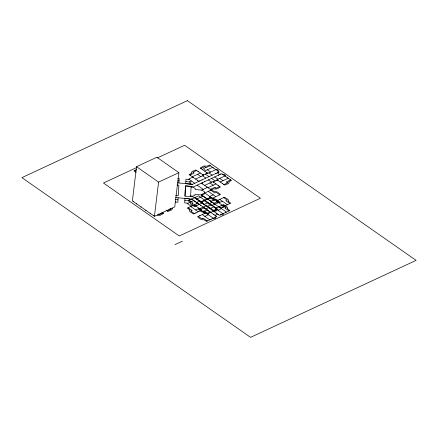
<?xml version="1.0" encoding="UTF-8"?>
<svg xmlns="http://www.w3.org/2000/svg" width="438" height="438" viewBox="0 0 438 438"><rect width="100%" height="100%" fill="white"/><g stroke="black" fill="none" stroke-linecap="round" stroke-linejoin="round"><path stroke-width="0.66" d="M222.953 213.733L215.376 208.439L223.555 204.645L227.223 206.889L227.793 208.439L227.245 208.696L229.857 210.519L219.449 215.365L193.196 196.892L184.978 196.169L185.466 185.871L193.744 186.774L221.688 173.651L231.472 180.489L228.691 181.781L229.211 182.142L228.477 183.56L224.612 185.066L216.925 179.7L224.984 175.956M184.978 196.169L185.477 185.876L191.116 186.424L190.596 196.728M175.222 201.962L177.883 202.225L178.118 197.762M189.293 179.492L185.969 179.164L185.734 183.659L192.506 184.327L219.203 171.915L209.419 165.082L206.637 166.374L206.123 166.013L203.533 166.139L200.171 167.995L207.847 173.366L215.912 169.615M178.912 182.985L179.158 178.49L177.828 178.365M184.831 200.473L188.367 200.818L190.092 200.018L189.167 199.372L189.194 198.852L184.946 198.43L184.699 202.898L188.022 203.227M189.982 184.08L190.015 183.527L190.995 183.073L189.375 181.94L185.838 181.589M136.525 166.697L132.386 200.905L154.439 216.306L174.762 206.856L178.901 172.654L156.848 157.247L136.525 166.697L158.578 182.104L178.901 172.654M154.439 216.306L158.578 182.104M204.595 171.083L212.605 167.305M207.962 187.716L215.972 183.938L220.396 187.026L217.034 188.882L214.445 189.008L213.93 188.647L211.149 189.939L201.365 183.106M212.326 198.277L220.495 194.472L217.368 191.975L214.817 191.346L214.27 191.598L211.653 189.774L201.245 194.614L220.341 207.957L230.755 203.117L228.143 201.288L228.691 201.037L228.121 199.487L224.453 197.237L216.273 201.037L223.851 206.325M213.295 218.223L204.672 212.2L204.124 212.457L201.573 211.828L198.447 209.331L206.616 205.526L214.193 210.815M204.749 192.983L213.372 199.005L213.925 198.748L216.471 199.378L219.597 201.88L211.428 205.685L203.851 200.39M175.687 197.522L191.767 199.104L216.805 216.591L206.391 221.436L203.774 219.608L203.227 219.865L200.675 219.235L197.554 216.739L205.718 212.934M136.289 167.743L103.461 183.007L179.284 235.972L260.429 198.239L184.606 145.279L157.351 157.948M136.661 169.632L134.001 170.869L136.092 172.331M135.074 170.809L135.43 170.645M196.662 170.448L192.884 172.205L194.193 173.119L189.911 175.107M200.878 168.488L204.655 166.73L205.964 167.644L210.24 165.657M193.361 172.742L193.716 172.577M205.132 167.272L205.488 167.102M204.382 168.28L203.473 168.707L204.42 169.364L205.017 169.09M197.943 171.554L198.299 171.384M202.164 169.594L202.515 169.424M192.282 176.76L200.38 173.043L203.643 175.32L195.583 179.065M192.813 177.138L188.674 179.06L194.735 183.292M136.388 203.905L136.744 203.741M193.098 177.538L193.454 177.374M213.421 168.088L213.777 167.924M202.52 174.74L202.876 174.576M206.725 172.786L207.081 172.621M203.216 175.019L207.42 173.065M215.677 169.451L217.259 169.495L218.37 170.273L217.456 170.694M189.375 181.94L191.428 180.987M140.855 207.026L141.211 206.862M197.565 180.659L197.921 180.489M217.889 171.203L218.244 171.039M145.613 210.349L145.969 210.185M202.323 183.982L202.679 183.818M222.652 174.532L223.002 174.362M223.44 174.871L224.349 174.45L225.46 175.227L225.214 176.114M204.661 185.405L212.72 181.655L215.972 183.938M213.147 181.956L217.352 180.002M213.487 182.4L213.843 182.235M217.697 180.445L218.047 180.281M150.081 213.47L150.437 213.306M206.791 187.097L207.147 186.933M227.114 177.647L227.47 177.483M201.595 190.136L207.497 187.387M220.188 181.978L228.291 178.261M218.053 185.597L218.409 185.433M222.269 183.637L222.624 183.467M210.328 189.364L214.604 187.376L215.912 188.291L219.69 186.533M230.656 179.914L226.375 181.901L227.689 182.816L223.911 184.573M158.37 214.286L158.726 214.122M170.147 208.811L170.497 208.647M215.08 187.918L215.436 187.754M226.857 182.443L227.207 182.279M189.26 200.626L189.616 200.462M162.98 212.906L159.202 214.664L158.332 214.051M167.201 210.946L170.979 209.189L170.103 208.576M196.323 199.208L202.849 196.175L206.873 198.983M193.81 200.533L187.365 203.533L191.253 206.249M191.576 199.109L196.525 202.57L200.04 200.933M209.698 196.443L213.213 194.806L215.786 196.657M197.702 203.248L187.289 208.094L189.906 209.917L189.353 210.174L189.922 211.724L193.591 213.968L201.77 210.174L194.193 204.88M200.347 202.022L210.76 197.182M188.362 208.034L188.718 207.869M210.087 197.932L210.443 197.768M201.65 202.055L205.159 200.423M207.804 199.197L211.308 197.565M198.409 203.949L198.764 203.785M201.053 202.723L201.409 202.559M195.091 197.478L202.668 202.767L194.488 206.561L190.82 204.316L190.251 202.767L190.798 202.515L188.187 200.686L198.6 195.846L217.697 209.189L207.284 214.029M200.527 205.433L200.883 205.269M203.172 204.201L203.528 204.037M204.185 204.36L208.149 202.515M210.793 201.288L214.757 199.443M190.678 206.517L195.627 209.972L199.148 208.34M208.806 203.851L212.321 202.214L214.888 204.064M200.752 209.463L204.261 207.831M206.906 206.605L211.138 204.606M213.782 203.374L217.292 201.743M193.799 213.454L194.154 213.29M218.31 202.055L218.666 201.891M201.535 210.749L201.891 210.585M212.112 205.833L212.463 205.668M203.155 207.141L205.729 208.997L209.244 207.36M218.901 202.871L222.416 201.234L227.366 204.694M202.745 211.461L204.141 210.815L208.159 213.624M203.287 211.768L207.251 209.922M209.895 208.691L213.859 206.851M204.683 212.945L205.039 212.78M215.255 208.028L215.611 207.864M198.485 216.722L198.836 216.558M222.991 205.323L223.347 205.159M206.736 213.64L210.245 212.014M212.89 210.782L216.394 209.15M202.257 214.549L204.831 216.399L208.346 214.768M218.004 210.273L221.519 208.641L226.468 212.096M213.624 214.576L213.974 214.412M216.268 213.35L216.618 213.18M214.987 215.326L217.631 214.094M215.742 216.06L216.098 215.89M218.387 214.828L218.743 214.664M206.709 220.845L207.064 220.681M228.428 210.744L228.784 210.579M174.948 244.639L182.394 241.179M177.85 180.801L179.027 180.921M177.571 182.854L192.506 184.327M176.99 185.033L178.852 185.219L178.332 195.523L175.616 195.255M191.083 187.152L193.147 187.355L195.2 188.46L195.145 189.495L202.126 190.185L204.59 191.904L204.486 193.81L201.902 195.014L194.932 194.324L194.872 195.496L192.638 196.114L190.634 195.917M175.654 199.564L178.014 199.799M219.75 199.427L222.416 201.234M218.852 206.835L221.519 208.641M196.525 202.57L199.191 204.376M195.627 209.972L198.294 211.778M209.671 165.728L210.005 165.958M230.087 179.985L230.421 180.221M218.097 172.238L218.431 172.473M220.582 173.974L220.916 174.209M217.275 172.813L219.756 174.548M215.841 173.289L216.175 173.519M218.327 175.025L218.661 175.255M207.338 169.758L210.64 172.063M219.717 178.403L223.024 180.713M208.931 172.862L212.227 175.162M214.708 176.897L218.004 179.202M201.091 168.192L201.425 168.427M224.125 184.278L224.459 184.513M206.824 173.147L207.158 173.377M216.761 180.084L217.095 180.319M205.318 174.039L209.041 176.645M211.527 178.381L215.25 180.982M203.473 174.702L203.807 174.937M213.41 181.644L213.744 181.874M200.38 173.043L195.956 169.955L192.09 171.461L191.362 172.879L191.877 173.24L189.096 174.532L198.879 181.37M196.109 170.508L196.443 170.743M219.142 186.599L219.476 186.829M202.564 175.819L205.86 178.124M208.34 179.859L211.636 182.159M197.549 174.308L200.85 176.618M209.928 182.958L213.229 185.263M201.907 179.766L202.241 179.996M204.393 181.502L204.727 181.732M199.651 180.817L199.985 181.047M202.137 182.547L202.471 182.783M219.745 194.817L216.197 192.337L214.801 192.988L210.782 190.18M223.709 197.587L227.256 200.067L225.866 200.714L229.884 203.522M190.152 174.8L190.486 175.036M210.563 189.063L210.897 189.293M208.264 191.351L213.213 194.806M197.078 185.093L203.216 189.38M218.847 202.225L215.299 199.744L213.903 200.39L209.884 197.587M222.811 204.989L226.358 207.47L224.968 208.121L228.986 210.924M212.78 198.064L216.733 200.823M224.097 206.21L224.24 207.141L223.062 207.689L222.203 207.092M214.434 199.952L214.768 200.188M225.499 207.678L225.833 207.913M217.122 202.832L217.456 203.062M221.086 205.597L221.42 205.833M207.371 198.753L212.321 202.214M206.145 199.131L206.479 199.367M225.241 212.474L225.575 212.704M212.266 205.094L212.6 205.329M216.219 207.858L216.553 208.088M211.888 205.471L215.835 208.231M223.199 213.618L223.347 214.549L222.165 215.096L221.305 214.5M215.841 210.054L216.695 210.651L215.512 211.198L213.947 210.93M201.392 201.343L201.726 201.573M220.489 214.686L220.823 214.916M202.208 202.98L206.161 205.74M205.729 208.997L210.678 212.452M196.323 203.697L196.657 203.933M215.425 217.04L215.759 217.27M214.943 217.456L215.797 218.058L214.62 218.606L213.049 218.338M196.624 205.373L196.958 205.608M200.588 208.143L200.922 208.379M189.057 200.281L193.076 203.09L191.685 203.736L195.233 206.216M192.216 203.298L192.55 203.528M199.197 208.981L205.263 213.147M200.593 210.525L200.927 210.755M204.546 213.284L204.88 213.52M191.576 205.909L191.91 206.139M210.673 219.246L211.006 219.482M204.831 216.399L209.78 219.86M195.726 212.78L196.06 213.016M199.69 215.551L200.024 215.781M134.871 170.464L135.879 171.165M188.165 207.689L192.183 210.492L190.787 211.143L194.341 213.624M207.262 221.026L203.243 218.223L201.852 218.869L198.299 216.388M191.318 210.7L191.652 210.935M202.378 218.431L202.712 218.661M171.981 208.149L172.501 208.51L171.767 209.933L167.902 211.434L166.133 210.202M167.415 210.651L167.749 210.881M161.918 212.162L163.686 213.394L160.324 215.255L157.735 215.376L157.22 215.014M162.432 212.967L162.766 213.202M133.442 201.173L133.776 201.403M153.853 215.43L154.187 215.666M201.338 194.959L202.849 196.175M187.431 100.652L21.9 177.625L250.569 337.348L416.1 260.375L187.431 100.652"/></g></svg>
